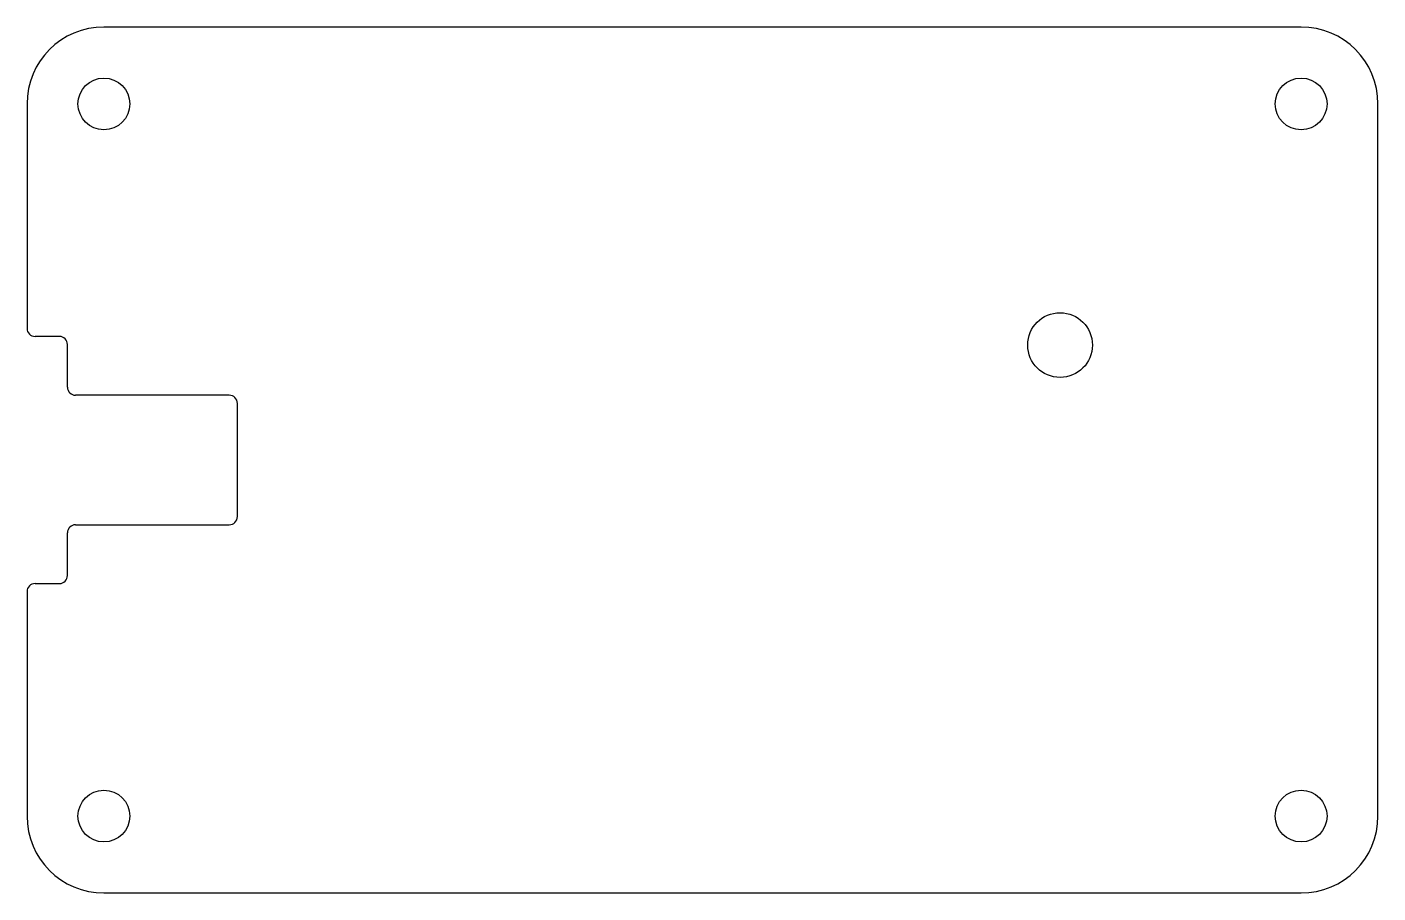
# Model space of a CAD drawing. Header units: millimetres. Extents: x -1.8 to 81.8, y -1.8 to 51.8.
import ezdxf

# ---------------------------------------------------------------- set-up
doc = ezdxf.new("R2010")
doc.units = ezdxf.units.MM

msp = doc.modelspace()

# ---------------------------------------------------------------- linework, layer by layer
at = {"color": 7, "linetype": 'Continuous', "lineweight": 25}
for p, q in [((77, 51.75), (3, 51.75)), ((-1.75, 47), (-1.75, 33.1311)), ((81.75, 3), (81.75, 47)), ((0.25, 32.6311), (-1.25, 32.6311)), ((0.75, 29.5), (0.75, 32.1311)), ((10.75, 29), (1.25, 29)), ((11.25, 21.5), (11.25, 28.5)), ((1.25, 21), (10.75, 21)), ((0.75, 17.8689), (0.75, 20.5)), ((-1.75, 16.8689), (-1.75, 3)), ((-1.25, 17.3689), (0.25, 17.3689)), ((3, -1.75), (77, -1.75))]:
    msp.add_line(p, q, dxfattribs=at)
for centre, radius in [((3, 47), 1.6), ((77, 47), 1.6), ((62.1, 32.1), 2), ((3, 3), 1.6), ((77, 3), 1.6)]:
    msp.add_circle(centre, radius, dxfattribs=at)
for centre, radius, start, end in [((3, 47), 4.75, 90, 180), ((77, 47), 4.75, 0, 90), ((-1.25, 33.1311), 0.5, 180, 270), ((0.25, 32.1311), 0.5, 0, 90), ((1.25, 29.5), 0.5, 180, 270), ((10.75, 28.5), 0.5, 0, 90), ((1.25, 20.5), 0.5, 90, 180), ((10.75, 21.5), 0.5, 270, 0), ((0.25, 17.8689), 0.5, 270, 0), ((-1.25, 16.8689), 0.5, 90, 180), ((3, 3), 4.75, 180, 270), ((77, 3), 4.75, 270, 0)]:
    msp.add_arc(centre, radius, start, end, dxfattribs=at)

doc.saveas('drawing.dxf')
